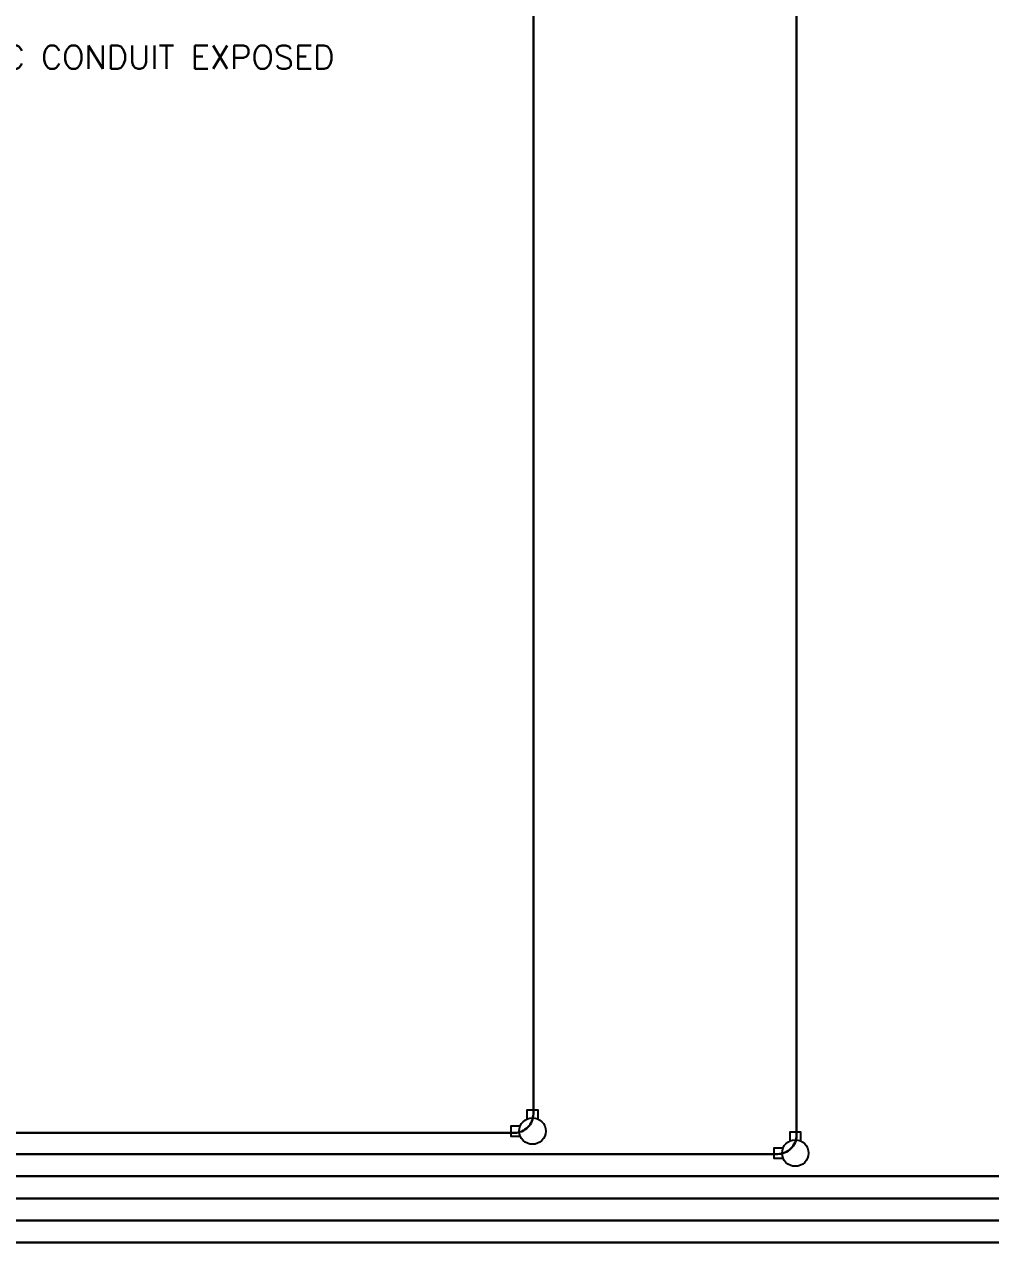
# Model space of a CAD drawing. Header units: inches. Extents: x 3955 to 4125, y 4886 to 4983.
# Drawn here: x 4046.088 to 4048.135, y 4928.543 to 4931.125 of the extents above; entities that cross this region are included whole.
import ezdxf

# ---------------------------------------------------------------- set-up
doc = ezdxf.new("R2010")
doc.units = ezdxf.units.IN
doc.header["$MEASUREMENT"] = 0
doc.layers.get('0').update_dxf_attribs({"lineweight": 35})
doc.layers.add('E-TEXT', color=2, linetype='Continuous')
doc.layers.add('WE - BOXES', color=2, linetype='Continuous')
doc.layers.add('Shop Drawing', color=3, linetype='Continuous', lineweight=30)
doc.styles.add('ELEC', font='romans.shx')

# ---------------------------------------------------------------- blocks, each defined once
blk = doc.blocks.new('*U114')
at = {"layer": 'WE - BOXES'}
for points in [[(-0.024, 0.055), (-0.024, 0.096), (0.024, 0.096), (0.024, 0.055)], [(-0.055, -0.024), (-0.096, -0.024), (-0.096, 0.024), (-0.055, 0.024)]]:
    blk.add_lwpolyline(points, dxfattribs=at)
blk.add_circle((0, 0), 0.06, dxfattribs=at)
blk = doc.blocks.new('A$C606D7A20')
at = {"layer": 'Shop Drawing', "elevation": 0}
for points in [[(34.53807, -2.02164), (33.31778, -2.02164, 0.4142136), (33.27778, -2.06164), (33.27778, -9.69396, -0.4142136), (33.23778, -9.73396), (19.27281, -9.73396, -0.4142136), (19.23281, -9.69396), (19.23281, -8.70353, -0.4142136), (19.27281, -8.66353), (20.48283, -8.66353)], [(32.72046, -2.59454), (32.72046, -9.64884, -0.4142136), (32.68046, -9.68884), (19.31281, -9.68884, -0.4142136), (19.27281, -9.64884), (19.27281, -8.7196, -0.4142136), (19.31281, -8.6796), (20.48283, -8.6796)]]:
    blk.add_lwpolyline(points, format="xyb", dxfattribs=at)
at = {"layer": 'Shop Drawing'}
for points in [[(36.48677, -9.92156), (19.11281, -9.92156, -0.4142136), (19.07281, -9.88156), (19.07281, -8.63924, -0.4142136), (19.11281, -8.59924), (20.48283, -8.59924)], [(20.48283, -8.61531), (19.15281, -8.61531, 0.4142136), (19.11281, -8.65531), (19.11281, -9.83466, 0.4142136), (19.15281, -9.87466), (36.5263, -9.87466)], [(36.54791, -9.82776), (19.19281, -9.82776, -0.4142136), (19.15281, -9.78776), (19.15281, -8.67139, -0.4142136), (19.19281, -8.63139), (20.48283, -8.63139)], [(36.50232, -9.78086), (19.23281, -9.78086, -0.4142136), (19.19281, -9.74086), (19.19281, -8.68746, -0.4142136), (19.23281, -8.64746), (20.48283, -8.64746)]]:
    blk.add_lwpolyline(points, format="xyb", dxfattribs=at)
at = {"layer": 'WE - BOXES', "xscale": 0.468, "yscale": 0.468, "zscale": 0.468}
for p in [(32.71864, -9.6852, 0), (33.27528, -9.73178, 0)]:
    blk.add_blockref('*U114', p, dxfattribs=at)
at = {"layer": 'E-TEXT', "style": 'ELEC'}
blk.add_text('3*3mm2CUXLPE/PVC,25mmPVC CONDUIT EXPOSED', height=0.05, dxfattribs=at).set_placement((30.5549, -7.43482, 0))

msp = doc.modelspace()

# ---------------------------------------------------------------- block references
msp.add_blockref('A$C606D7A20', (4014.4456, 4938.4649))

doc.saveas('drawing.dxf')
